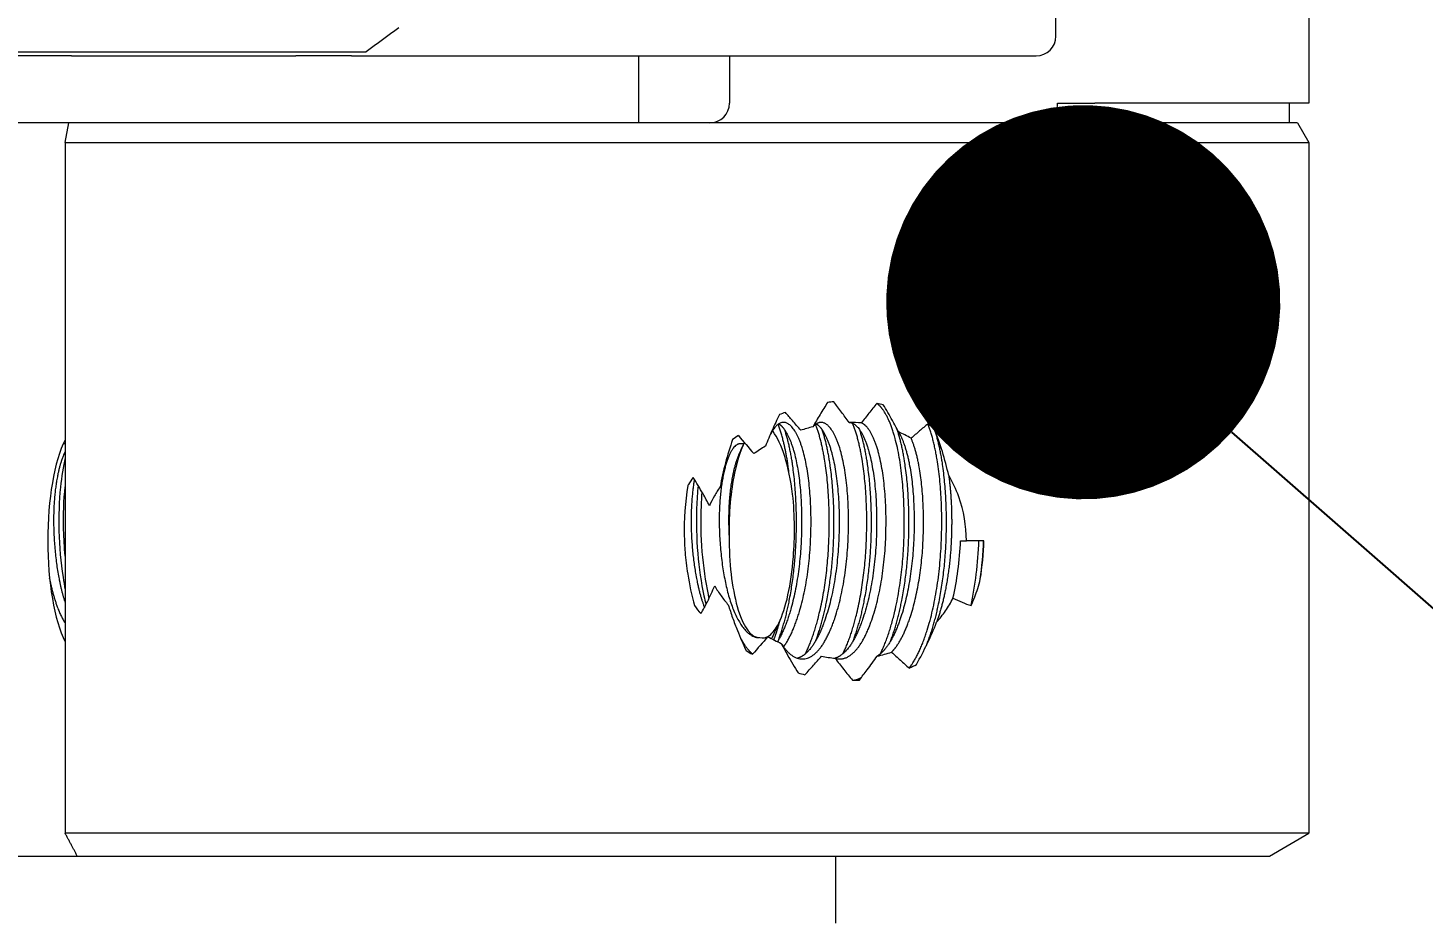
# Model space of a CAD drawing. Header units: millimetres. Extents: x 651 to 8859, y -354 to 894.
# Drawn here: x 2705.158 to 2708.697, y 67.321 to 69.591 of the extents above; entities that cross this region are included whole.
import ezdxf
from ezdxf import colors
from ezdxf.entities.mleader import LeaderData, LeaderLine
from ezdxf.math import Vec2, Vec3

# ---------------------------------------------------------------- set-up
doc = ezdxf.new("R2010")
doc.units = ezdxf.units.MM
doc.layers.get('0').update_dxf_attribs({"lineweight": 18})
doc.layers.add('cienka', color=7, linetype='Continuous', lineweight=9)
doc.layers.add('Widoczne (ISO)', color=7, linetype='Continuous', lineweight=18)
doc.styles.get("Standard").update_dxf_attribs({"font": 'tahoma.ttf'})
doc.dimstyles.new('5', dxfattribs={"dimtxt": 3, "dimasz": 2.5, "dimexe": 0.18, "dimexo": 0.0625, "dimgap": 0.09, "dimtad": 0, "dimtih": 1, "dimtoh": 1, "dimdec": 0, "dimlfac": 5, "dimzin": 0, "dimdsep": 46, "dimtxsty": 'Standard', "dimcen": 0.09, "dimadec": 0, "dimazin": 0, "dimtfac": 1, "dimtdec": 0, "dimtofl": 0, "dimtmove": 0, "dimatfit": 3, "dimfxl": 1, "dimtolj": 1, "dimtzin": 0, "dimarcsym": 0})

# ---------------------------------------------------------------- blocks, each defined once
blk = doc.blocks.new('_Dot')
at = {"color": 0, "linetype": 'ByBlock', "lineweight": -2}
blk.add_line((-0.5, 0), (-1, 0), dxfattribs=at)
at = {"color": 0, "linetype": 'ByBlock', "const_width": 0.5}
blk.add_lwpolyline([(-0.25, 0, 1), (0.25, 0, 1)], format="xyb", close=True, dxfattribs=at)
blk = doc.blocks.new('*D304')
at = {"layer": 'cienka', "color": 0, "lineweight": -2, "transparency": 16777216}
for p, q in [((2596.9079, 83.3381), (2596.9079, 30.8383)), ((2717.7079, 83.3381), (2717.7079, 30.8383)), ((2599.4079, 31.0183), (2653.9761, 31.0183)), ((2715.2079, 31.0183), (2660.6396, 31.0183))]:
    blk.add_line(p, q, dxfattribs=at)
at = {"layer": 'cienka', "color": 0, "transparency": 16777216}
for points in [[(2599.4079, 31.435), (2599.4079, 30.6017), (2596.9079, 31.0183)], [(2715.2079, 31.435), (2715.2079, 30.6017), (2717.7079, 31.0183)]]:
    blk.add_solid(points, dxfattribs=at)
at = {"layer": 'Defpoints', "color": 0, "transparency": 16777216}
for p in [(2596.9079, 83.4006), (2717.7079, 83.4006), (2717.7079, 31.0183)]:
    blk.add_point(p, dxfattribs=at)
at = {"layer": 'cienka', "color": 0, "transparency": 16777216, "insert": (2657.3079, 31.0183), "char_height": 3, "attachment_point": 5}
blk.add_mtext('\\A1;604', dxfattribs=at)

msp = doc.modelspace()

# ---------------------------------------------------------------- linework, layer by layer
at = {"layer": 'Widoczne (ISO)'}
for p, q in [((2707.7661, 69.5706), (2707.7661, 71.4106)), ((2708.4079, 71.3506), (2708.4079, 69.4006)), ((2704.4146, 69.5306), (2706.0161, 69.5306)), ((2705.2683, 69.5206), (2705.0692, 69.5206)), ((2705.2683, 69.5206), (2705.8376, 69.5206)), ((2705.9787, 69.5206), (2705.8376, 69.5206)), ((2705.9787, 69.5206), (2706.1869, 69.5206)), ((2706.1869, 69.5206), (2707.7161, 69.5206)), ((2706.7079, 69.3506), (2706.7079, 69.5206)), ((2706.9379, 69.5206), (2706.9379, 69.4006)), ((2707.7702, 69.4006), (2707.865, 69.4006)), ((2708.4079, 69.4006), (2707.865, 69.4006)), ((2708.3579, 69.4006), (2708.3579, 69.3506)), ((2705.2615, 69.3506), (2705.0332, 69.3506)), ((2705.2526, 69.3006), (2705.2615, 69.3506)), ((2708.379, 69.3506), (2705.2615, 69.3506)), ((2708.379, 69.3506), (2708.4079, 69.3006)), ((2705.2526, 69.3006), (2708.4079, 69.3006)), ((2705.2526, 69.3006), (2705.2526, 67.5483)), ((2708.4079, 69.3006), (2708.4079, 67.5483)), ((2706.9743, 68.5365), (2706.9653, 68.5365)), ((2707.5241, 68.2906), (2707.5388, 68.2906)), ((2707.5832, 68.2906), (2707.5388, 68.2906)), ((2707.0131, 68.0447), (2707.0128, 68.0447)), ((2708.4079, 67.5483), (2705.2526, 67.5483)), ((2708.3079, 67.4906), (2708.4079, 67.5483)), ((2705.0551, 67.4906), (2705.2834, 67.4906)), ((2705.2834, 67.4906), (2708.3079, 67.4906)), ((2707.2079, 67.3206), (2707.2079, 67.4906))]:
    msp.add_line(p, q, dxfattribs=at)
for centre in [(2707.7161, 69.5706), (2706.8879, 69.4006)]:
    msp.add_arc(centre, 0.05, 270, 0, dxfattribs=at)
for centre, major_axis, ratio, start_param, end_param in [((2708.521, 70.1931), (4.3255, 2.5992), 0.164545, 2.063246, 2.086432), ((2707.1299, 68.2667), (0.3718, 0.2571), 0.745181, 0.921005, 0.958456), ((2707.1184, 68.1966), (0.3679, 0.3517), 0.754707, 0.465478, 0.504636), ((2707.1344, 68.3424), (0.3496, 0.1786), 0.697021, 1.376402, 1.417706), ((2707.139, 68.368), (0.3387, 0.1505), 0.681113, 1.80606, 1.854632), ((2707.8608, 70.2418), (-1.4457, 2.6631), 0.561198, 1.92494, 1.945817), ((2707.0131, 68.2906), (0, 0.3), 0.308125, 5.116323, 5.892602), ((2707.1897, 68.0714), (-0.1844, -0.4963), 0.830584, 3.652224, 3.719877), ((2707.2546, 68.2236), (0.0785, 0.4088), 0.819646, 5.882613, 5.940239), ((2705.3007, 68.2906), (0, 0.3), 0.308125, 0.547277, 2.594315), ((2707.0131, 68.2906), (0, -0.2459), 0.308125, 4.718052, 6.302722), ((2707.4652, 68.291), (0.0153, 0.3544), 0.330146, 4.445447, 4.725667), ((2707.8332, 66.356), (1.3735, 2.5509), 0.562183, 1.177299, 1.198866), ((2707.133, 68.2127), (0.3348, -0.1569), 0.674836, 4.567626, 4.618889), ((2707.2272, 68.3907), (0.1186, -0.4403), 0.826143, 0.135224, 0.189853), ((2707.1346, 68.2649), (0.3606, -0.2018), 0.718251, 5.03726, 5.080693), ((2707.1224, 68.3563), (0.3727, -0.3122), 0.753241, 5.568279, 5.61027)]:
    msp.add_ellipse(centre, major_axis=major_axis, ratio=ratio, start_param=start_param, end_param=end_param, dxfattribs=at)
for points, knots in [([(2707.7337, 69.3506), (2707.735, 69.3506), (2707.7362, 69.3507), (2707.7425, 69.3516), (2707.7474, 69.3538), (2707.7559, 69.3606), (2707.7596, 69.365), (2707.7651, 69.3748), (2707.7672, 69.38), (2707.7696, 69.3905), (2707.7702, 69.3955), (2707.7702, 69.4006)], [-0.12316731, -0.12316731, -0.12316731, -0.12316731, -0.12039128, -0.12039128, -0.10899704, -0.10899704, -0.09853825, -0.09853825, -0.08948461, -0.08948461, -0.08183162, -0.08183162, -0.08183162, -0.08183162]), ([(2707.1868, 68.6413), (2707.1835, 68.6362), (2707.1803, 68.6311), (2707.1771, 68.626), (2707.1739, 68.6209), (2707.1707, 68.6158), (2707.1676, 68.6106), (2707.1613, 68.6002), (2707.1552, 68.5898), (2707.1492, 68.5792)], [0, 0, 0, 0, 0.000094746, 0.000094746, 0.000094746, 0.0001894926, 0.0001894926, 0.0001894926, 0.0003792318, 0.0003792318, 0.0003792318, 0.0003792318]), ([(2707.2412, 68.5906), (2707.2348, 68.5994), (2707.2284, 68.6082), (2707.2219, 68.6169), (2707.2187, 68.6213), (2707.2154, 68.6256), (2707.2121, 68.6299), (2707.2089, 68.6343), (2707.2056, 68.6386), (2707.2023, 68.6429)], [0, 0, 0, 0, 0.0001736985, 0.0001736985, 0.0001736985, 0.0002605661, 0.0002605661, 0.0002605661, 0.0003474377, 0.0003474377, 0.0003474377, 0.0003474377]), ([(2707.312, 68.6387), (2707.3086, 68.6347), (2707.3052, 68.6305), (2707.3018, 68.6264), (2707.2984, 68.6223), (2707.295, 68.6181), (2707.2916, 68.6139), (2707.2851, 68.6058), (2707.2786, 68.5976), (2707.2722, 68.5894)], [0, 0, 0, 0, 0.0000873481, 0.0000873481, 0.0000873481, 0.0001746964, 0.0001746964, 0.0001746964, 0.0003437473, 0.0003437473, 0.0003437473, 0.0003437473]), ([(2707.3667, 68.5664), (2707.3617, 68.5763), (2707.3565, 68.586), (2707.3512, 68.5956), (2707.3474, 68.6024), (2707.3436, 68.6091), (2707.3397, 68.6157), (2707.3359, 68.6224), (2707.3319, 68.629), (2707.328, 68.6355)], [0, 0, 0, 0, 0.0001747221, 0.0001747221, 0.0001747221, 0.0002969711, 0.0002969711, 0.0002969711, 0.0004192721, 0.0004192721, 0.0004192721, 0.0004192721]), ([(2707.0647, 68.6105), (2707.0582, 68.5974), (2707.0519, 68.5841), (2707.0401, 68.5576), (2707.0344, 68.544), (2707.029, 68.5304)], [0, 0, 0, 0, 0.02246156, 0.02246156, 0.04520366, 0.04520366, 0.04520366, 0.04520366]), ([(2707.1188, 68.5707), (2707.1153, 68.5748), (2707.1117, 68.579), (2707.1081, 68.5831), (2707.1045, 68.5873), (2707.101, 68.5914), (2707.0974, 68.5956), (2707.0915, 68.6024), (2707.0856, 68.6092), (2707.0798, 68.616)], [0, 0, 0, 0, 0.0000873465, 0.0000873465, 0.0000873465, 0.0001746931, 0.0001746931, 0.0001746931, 0.0003174295, 0.0003174295, 0.0003174295, 0.0003174295]), ([(2707.2722, 68.5894), (2707.2622, 68.5902), (2707.2522, 68.5906), (2707.2419, 68.5906), (2707.2416, 68.5906), (2707.2412, 68.5906)], [0.23631471, 0.23631471, 0.23631471, 0.23631471, 0.25377609, 0.25377609, 0.25446189, 0.25446189, 0.25446189, 0.25446189]), ([(2707.4411, 68.5869), (2707.434, 68.581), (2707.4269, 68.575), (2707.4127, 68.5628), (2707.4057, 68.5566), (2707.3987, 68.5503)], [0, 0, 0, 0, 0.01616202, 0.01616202, 0.03232373, 0.03232373, 0.03232373, 0.03232373]), ([(2707.4939, 68.456), (2707.4895, 68.4766), (2707.4841, 68.4968), (2707.4719, 68.5364), (2707.465, 68.5559), (2707.4575, 68.5749)], [0, 0, 0, 0, 0.03201029, 0.03201029, 0.06401464, 0.06401464, 0.06401464, 0.06401464]), ([(2706.9458, 68.5473), (2706.9391, 68.5278), (2706.933, 68.508), (2706.9223, 68.468), (2706.9178, 68.4477), (2706.9142, 68.4272)], [0, 0, 0, 0, 0.03128356, 0.03128356, 0.0625758, 0.0625758, 0.0625758, 0.0625758]), ([(2706.9756, 68.5393), (2706.9735, 68.535), (2706.9714, 68.5304), (2706.9579, 68.4971), (2706.951, 68.4655), (2706.9429, 68.4203), (2706.9398, 68.3936), (2706.9367, 68.3406), (2706.9364, 68.3148), (2706.9374, 68.2892)], [-0.1234281, -0.1234281, -0.1234281, -0.1234281, -0.1171263, -0.1171263, -0.0809868, -0.0809868, -0.0385902, -0.0385902, 0, 0, 0, 0]), ([(2705.2526, 68.5005), (2705.2475, 68.4786), (2705.2433, 68.4535), (2705.2371, 68.3915), (2705.2358, 68.3539), (2705.238, 68.2756), (2705.2415, 68.2357), (2705.2488, 68.1871), (2705.2506, 68.1765), (2705.2526, 68.1661)], [-16.8706106, -16.8706106, -16.8706106, -16.8706106, -16.8244352, -16.8244352, -16.7661327, -16.7661327, -16.706333, -16.706333, -16.6892257, -16.6892257, -16.6892257, -16.6892257]), ([(2706.8457, 68.4511), (2706.8415, 68.4453), (2706.8374, 68.4393), (2706.833, 68.4324), (2706.8324, 68.4316), (2706.8319, 68.4308)], [-0.08618418, -0.08618418, -0.08618418, -0.08618418, -0.07551771, -0.07551771, -0.07405241, -0.07405241, -0.07405241, -0.07405241]), ([(2706.8871, 68.3793), (2706.8819, 68.3895), (2706.8764, 68.3995), (2706.8708, 68.4094), (2706.8668, 68.4165), (2706.8627, 68.4235), (2706.8585, 68.4304), (2706.8543, 68.4373), (2706.85, 68.4442), (2706.8457, 68.4511)], [0, 0, 0, 0, 0.0001747569, 0.0001747569, 0.0001747569, 0.00029894, 0.00029894, 0.00029894, 0.0004231765, 0.0004231765, 0.0004231765, 0.0004231765]), ([(2707.5388, 68.2906), (2707.5388, 68.3277), (2707.5324, 68.3667), (2707.5127, 68.4213), (2707.5039, 68.4394), (2707.4939, 68.456)], [0, 0, 0, 0, 0.05557607, 0.05557607, 0.0856966, 0.0856966, 0.0856966, 0.0856966]), ([(2705.2526, 68.2517), (2705.2506, 68.2737), (2705.2493, 68.2961), (2705.2478, 68.3564), (2705.2491, 68.3935), (2705.2526, 68.4276)], [-6.11722793, -6.11722793, -6.11722793, -6.11722793, -6.0836881, -6.0836881, -6.02609652, -6.02609652, -6.02609652, -6.02609652]), ([(2706.8319, 68.4308), (2706.8253, 68.3877), (2706.8223, 68.3447), (2706.8233, 68.2943), (2706.8236, 68.2873), (2706.824, 68.2799), (2706.824, 68.2796), (2706.824, 68.2791), (2706.824, 68.2789), (2706.824, 68.2787), (2706.824, 68.2786), (2706.824, 68.2784), (2706.824, 68.2783), (2706.8241, 68.2781), (2706.8241, 68.278), (2706.8241, 68.2776), (2706.8241, 68.2773), (2706.8244, 68.2721), (2706.8247, 68.2671), (2706.8266, 68.2434), (2706.8288, 68.2247), (2706.8361, 68.179), (2706.8419, 68.1523), (2706.8489, 68.1259)], [0, 0, 0, 0, 0.0654937, 0.0654937, 0.0756119, 0.0756119, 0.076148, 0.076148, 0.0763509, 0.0763509, 0.0764896, 0.0764896, 0.0766248, 0.0766248, 0.0767866, 0.0767866, 0.077185, 0.077185, 0.0843992, 0.0843992, 0.1117723, 0.1117723, 0.1516817, 0.1516817, 0.1516817, 0.1516817]), ([(2706.8583, 68.4307), (2706.8564, 68.4128), (2706.8551, 68.394), (2706.8531, 68.3369), (2706.8541, 68.2974), (2706.8606, 68.2206), (2706.8658, 68.1839), (2706.8747, 68.143), (2706.8764, 68.1359), (2706.8782, 68.1289)], [-0.7242454, -0.7242454, -0.7242454, -0.7242454, -0.6937811, -0.6937811, -0.6348453, -0.6348453, -0.5778022, -0.5778022, -0.565327, -0.565327, -0.565327, -0.565327]), ([(2706.9142, 68.4272), (2706.909, 68.4198), (2706.9041, 68.4121), (2706.8995, 68.4041), (2706.895, 68.3962), (2706.8908, 68.3879), (2706.8871, 68.3793)], [0.0101733408, 0.0101733408, 0.0101733408, 0.0101733408, 0.0103129203, 0.0103129203, 0.0103129203, 0.0104524998, 0.0104524998, 0.0104524998, 0.0104524998]), ([(2706.8862, 68.1447), (2706.8855, 68.1478), (2706.8849, 68.151), (2706.8771, 68.1879), (2706.872, 68.2247), (2706.8658, 68.3017), (2706.8649, 68.3412), (2706.8669, 68.3905), (2706.8676, 68.4021), (2706.8686, 68.4133)], [-22.2632931, -22.2632931, -22.2632931, -22.2632931, -22.2579443, -22.2579443, -22.2009276, -22.2009276, -22.1419302, -22.1419302, -22.1233867, -22.1233867, -22.1233867, -22.1233867]), ([(2707.0146, 68.0448), (2707.0229, 68.0424), (2707.0313, 68.0443), (2707.0477, 68.0567), (2707.0556, 68.0673), (2707.0721, 68.1002), (2707.0798, 68.124), (2707.0926, 68.1821), (2707.0973, 68.2148), (2707.1019, 68.2744), (2707.1028, 68.3), (2707.1024, 68.3538), (2707.1009, 68.3818), (2707.0981, 68.4085)], [-0.2714295, -0.2714295, -0.2714295, -0.2714295, -0.2300659, -0.2300659, -0.188081, -0.188081, -0.1344015, -0.1344015, -0.0807917, -0.0807917, -0.0423106, -0.0423106, 0, 0, 0, 0]), ([(2707.5048, 68.1448), (2707.51, 68.167), (2707.5142, 68.1907), (2707.5207, 68.2399), (2707.523, 68.2652), (2707.5241, 68.2906)], [0, 0, 0, 0, 0.0381644, 0.0381644, 0.07632924, 0.07632924, 0.07632924, 0.07632924]), ([(2707.5507, 68.1259), (2707.5561, 68.1512), (2707.5605, 68.1781), (2707.5672, 68.2335), (2707.5694, 68.262), (2707.5706, 68.2906)], [-0.0858245, -0.0858245, -0.0858245, -0.0858245, -0.04291241, -0.04291241, 0, 0, 0, 0]), ([(2706.8654, 68.1056), (2706.871, 68.1155), (2706.8765, 68.1256), (2706.8817, 68.1357), (2706.8851, 68.1422), (2706.8883, 68.1488), (2706.8914, 68.1555), (2706.8945, 68.1622), (2706.8975, 68.1689), (2706.9003, 68.1758)], [0, 0, 0, 0, 0.0001747272, 0.0001747272, 0.0001747272, 0.000286719, 0.000286719, 0.000286719, 0.0003989361, 0.0003989361, 0.0003989361, 0.0003989361]), ([(2706.9003, 68.1758), (2706.9052, 68.1672), (2706.9106, 68.1589), (2706.9164, 68.151), (2706.9221, 68.143), (2706.9282, 68.1353), (2706.9346, 68.1281)], [0.0006040222, 0.0006040222, 0.0006040222, 0.0006040222, 0.0007546358, 0.0007546358, 0.0007546358, 0.0009052493, 0.0009052493, 0.0009052493, 0.0009052493]), ([(2707.5507, 68.1259), (2707.554, 68.133), (2707.5571, 68.1403), (2707.56, 68.1478), (2707.5627, 68.155), (2707.5653, 68.1623), (2707.5676, 68.1697), (2707.57, 68.1772), (2707.5722, 68.1849), (2707.5741, 68.1926)], [0, 0, 0, 0, 0.0001250895, 0.0001250895, 0.0001250895, 0.0002464508, 0.0002464508, 0.0002464508, 0.0003685141, 0.0003685141, 0.0003685141, 0.0003685141]), ([(2707.4632, 68.0837), (2707.4713, 68.0927), (2707.4789, 68.1024), (2707.4858, 68.1126), (2707.4927, 68.1228), (2707.4991, 68.1335), (2707.5048, 68.1448)], [0.0042864794, 0.0042864794, 0.0042864794, 0.0042864794, 0.0044902562, 0.0044902562, 0.0044902562, 0.004694033, 0.004694033, 0.004694033, 0.004694033]), ([(2707.5048, 68.1448), (2707.5125, 68.1411), (2707.5203, 68.1376), (2707.5356, 68.1313), (2707.5432, 68.1285), (2707.5507, 68.1259)], [0, 0, 0, 0, 0.01602246, 0.01602246, 0.03158686, 0.03158686, 0.03158686, 0.03158686]), ([(2706.9346, 68.1281), (2706.9381, 68.117), (2706.9418, 68.1061), (2706.9456, 68.0953), (2706.9495, 68.0844), (2706.9536, 68.0737), (2706.9579, 68.063), (2706.9613, 68.0544), (2706.9649, 68.0458), (2706.9686, 68.0372), (2706.9723, 68.0287), (2706.9761, 68.0202), (2706.9799, 68.0117)], [0, 0, 0, 0, 0.0001747382, 0.0001747382, 0.0001747382, 0.0003494605, 0.0003494605, 0.0003494605, 0.0004914221, 0.0004914221, 0.0004914221, 0.0006334934, 0.0006334934, 0.0006334934, 0.0006334934]), ([(2707.4123, 67.9768), (2707.4219, 67.994), (2707.4309, 68.0115), (2707.4479, 68.0469), (2707.4559, 68.0651), (2707.4632, 68.0837)], [0, 0, 0, 0, 0.03145742, 0.03145742, 0.06321692, 0.06321692, 0.06321692, 0.06321692]), ([(2707.0689, 68.03), (2707.0742, 68.02), (2707.0797, 68.0101), (2707.0853, 68.0004), (2707.0896, 67.9927), (2707.0941, 67.9851), (2707.0986, 67.9775), (2707.1031, 67.9699), (2707.1077, 67.9624), (2707.1124, 67.955)], [0, 0, 0, 0, 0.0001747184, 0.0001747184, 0.0001747184, 0.000311878, 0.000311878, 0.000311878, 0.000449107, 0.000449107, 0.000449107, 0.000449107]), ([(2707.1293, 67.9506), (2707.1329, 67.9546), (2707.1365, 67.9587), (2707.1402, 67.9628), (2707.1438, 67.9668), (2707.1474, 67.9709), (2707.151, 67.9749), (2707.1577, 67.9824), (2707.1644, 67.9899), (2707.1711, 67.9973)], [0, 0, 0, 0, 0.0000873466, 0.0000873466, 0.0000873466, 0.0001746932, 0.0001746932, 0.0001746932, 0.0003357467, 0.0003357467, 0.0003357467, 0.0003357467]), ([(2707.2058, 67.9924), (2707.213, 67.9829), (2707.2202, 67.9735), (2707.2276, 67.9642), (2707.2312, 67.9595), (2707.2349, 67.9549), (2707.2386, 67.9503), (2707.2423, 67.9457), (2707.246, 67.9411), (2707.2498, 67.9365)], [0, 0, 0, 0, 0.0001903032, 0.0001903032, 0.0001903032, 0.0002855085, 0.0002855085, 0.0002855085, 0.0003807289, 0.0003807289, 0.0003807289, 0.0003807289]), ([(2707.2674, 67.9372), (2707.274, 67.9458), (2707.2806, 67.9543), (2707.2871, 67.963), (2707.2915, 67.9687), (2707.2958, 67.9745), (2707.3, 67.9803), (2707.3043, 67.9861), (2707.3085, 67.992), (2707.3126, 67.9978)], [0, 0, 0, 0, 0.0001746976, 0.0001746976, 0.0001746976, 0.0002908358, 0.0002908358, 0.0002908358, 0.0004069953, 0.0004069953, 0.0004069953, 0.0004069953]), ([(2707.3492, 68.0081), (2707.3565, 68.0011), (2707.3639, 67.9943), (2707.3788, 67.9808), (2707.3863, 67.9741), (2707.3937, 67.9676)], [0, 0, 0, 0, 0.01706001, 0.01706001, 0.0341204, 0.0341204, 0.0341204, 0.0341204])]:
    msp.add_open_spline(points, degree=3, knots=knots, dxfattribs=at)
for points, weights, knots in [([(2707.3208, 68.0038), (2707.3733, 68.1098), (2707.3803, 68.2906), (2707.3882, 68.4951), (2707.3416, 68.5973), (2707.3277, 68.6276), (2707.312, 68.6387)], [0.97547046919, 0.879682306104, 1, 0.866025403784, 1, 0.956120463499, 0.940983894365], [0.89251614, 0.89251614, 0.89251614, 0.9, 0.9, 0.90833333, 0.90833333, 0.91106268, 0.91106268, 0.91106268]), ([(2707.075, 68.0211), (2707.0783, 68.0256), (2707.0815, 68.0308), (2707.1357, 68.1174), (2707.1436, 68.2906), (2707.1515, 68.4638), (2707.1132, 68.5504), (2707.0779, 68.6304), (2707.0412, 68.5599)], [0.982963516704, 0.990857927474, 1, 0.866025403784, 1, 0.866025403784, 1, 0.874992760461, 0.983265715505], [0.79109802, 0.79109802, 0.79109802, 0.79166667, 0.79166667, 0.8, 0.8, 0.80833333, 0.80833333, 0.81610889, 0.81610889, 0.81610889]), ([(2707.0631, 68.587), (2707.0771, 68.5783), (2707.0895, 68.5504), (2707.1278, 68.4638), (2707.1198, 68.2906), (2707.1121, 68.1219), (2707.0599, 68.0343)], [0.938705948308, 0.952541531731, 1, 0.866025403784, 1, 0.869049216987, 0.994088868819], [0.23871471, 0.23871471, 0.23871471, 0.24166667, 0.24166667, 0.25, 0.25, 0.25814525, 0.25814525, 0.25814525]), ([(2707.0618, 68.0376), (2707.101, 68.1418), (2707.1068, 68.2906), (2707.1135, 68.4651), (2707.0781, 68.5714)], [0.950511792172, 0.898775050437, 1, 0.883373330089, 0.96979679832], [0.74370372, 0.74370372, 0.74370372, 0.75, 0.75, 0.75725428, 0.75725428, 0.75725428]), ([(2707.0689, 68.03), (2707.1229, 67.9447), (2707.1767, 68.0308), (2707.2308, 68.1174), (2707.2387, 68.2906), (2707.2467, 68.4638), (2707.2084, 68.5504), (2707.1803, 68.6139), (2707.1492, 68.5792)], [0.998549386026, 0.866754680513, 1, 0.866025403784, 1, 0.866025403784, 1, 0.898180359606, 0.951124972478], [0.83337869, 0.83337869, 0.83337869, 0.84166667, 0.84166667, 0.85, 0.85, 0.85833333, 0.85833333, 0.8646666, 0.8646666, 0.8646666]), ([(2707.1582, 68.587), (2707.1723, 68.5783), (2707.1846, 68.5504), (2707.2229, 68.4638), (2707.215, 68.2906), (2707.207, 68.1174), (2707.1529, 68.0308), (2707.1332, 67.9993), (2707.1106, 67.9924)], [0.938705948307, 0.952541531729, 1, 0.866025403784, 1, 0.866025403784, 1, 0.94678076637, 0.935842486117], [0.18871471, 0.18871471, 0.18871471, 0.19166667, 0.19166667, 0.2, 0.2, 0.20833333, 0.20833333, 0.21164361, 0.21164361, 0.21164361]), ([(2707.1305, 68.0038), (2707.183, 68.1098), (2707.19, 68.2906), (2707.1974, 68.4806), (2707.1562, 68.5857)], [0.97547046919, 0.879682306104, 1, 0.874318096406, 0.984441208646], [0.79251614, 0.79251614, 0.79251614, 0.8, 0.8, 0.80781752, 0.80781752, 0.80781752]), ([(2707.157, 68.0376), (2707.1961, 68.1418), (2707.2019, 68.2906), (2707.2087, 68.4651), (2707.1733, 68.5714)], [0.950511792172, 0.898775050437, 1, 0.883373330089, 0.96979679832], [0.79370372, 0.79370372, 0.79370372, 0.8, 0.8, 0.80725428, 0.80725428, 0.80725428]), ([(2707.2414, 68.5906), (2707.262, 68.5906), (2707.2797, 68.5504), (2707.318, 68.4638), (2707.3101, 68.2906), (2707.3022, 68.1174), (2707.248, 68.0308), (2707.2283, 67.9993), (2707.2057, 67.9924)], [0.933012701892, 0.933012701892, 1, 0.866025403784, 1, 0.866025403784, 1, 0.946738484406, 0.935825132173], [0.1375, 0.1375, 0.1375, 0.14166667, 0.14166667, 0.15, 0.15, 0.15833333, 0.15833333, 0.16164624, 0.16164624, 0.16164624]), ([(2707.2058, 67.9924), (2707.2411, 67.9817), (2707.2718, 68.0308), (2707.3259, 68.1174), (2707.3339, 68.2906), (2707.3418, 68.4638), (2707.3035, 68.5504), (2707.289, 68.5833), (2707.2722, 68.5894)], [0.935808861146, 0.919326681526, 1, 0.866025403784, 1, 0.866025403784, 1, 0.944475312187, 0.934974139933], [0.88664872, 0.88664872, 0.88664872, 0.89166667, 0.89166667, 0.9, 0.9, 0.90833333, 0.90833333, 0.91178702, 0.91178702, 0.91178702]), ([(2707.2256, 68.0038), (2707.2781, 68.1098), (2707.2852, 68.2906), (2707.2927, 68.4841), (2707.2502, 68.5887)], [0.97547046919, 0.879682306104, 1, 0.872269046432, 0.988094661949], [0.84251614, 0.84251614, 0.84251614, 0.85, 0.85, 0.85794497, 0.85794497, 0.85794497]), ([(2707.2521, 68.0376), (2707.2913, 68.1418), (2707.297, 68.2906), (2707.3038, 68.4651), (2707.2684, 68.5714)], [0.950511792172, 0.898775050437, 1, 0.883373330089, 0.96979679832], [0.84370372, 0.84370372, 0.84370372, 0.85, 0.85, 0.85725428, 0.85725428, 0.85725428]), ([(2707.3667, 68.5664), (2707.3709, 68.5594), (2707.3749, 68.5504), (2707.4132, 68.4638), (2707.4052, 68.2906), (2707.3973, 68.1174), (2707.3432, 68.0308), (2707.3288, 68.0079), (2707.3126, 67.9978)], [0.972258152726, 0.984285957244, 1, 0.866025403784, 1, 0.866025403784, 1, 0.960628613048, 0.944397525142], [0.09068924, 0.09068924, 0.09068924, 0.09166667, 0.09166667, 0.1, 0.1, 0.10833333, 0.10833333, 0.11078227, 0.11078227, 0.11078227]), ([(2707.3472, 68.0376), (2707.3864, 68.1418), (2707.3922, 68.2906), (2707.3991, 68.4686), (2707.3624, 68.5748)], [0.950511792172, 0.898775050437, 1, 0.881316782147, 0.972907849088], [0.89370372, 0.89370372, 0.89370372, 0.9, 0.9, 0.9073822, 0.9073822, 0.9073822]), ([(2707.3937, 67.9676), (2707.3995, 67.975), (2707.405, 67.9839), (2707.4675, 68.0862), (2707.4754, 68.2906), (2707.4828, 68.4821), (2707.4411, 68.5869)], [0.975885903998, 0.986603372445, 1, 0.866025403784, 1, 0.873453171805, 0.985968078873], [0.94083339, 0.94083339, 0.94083339, 0.94166667, 0.94166667, 0.95, 0.95, 0.95787132, 0.95787132, 0.95787132]), ([(2707.4373, 68.0248), (2707.4811, 68.1306), (2707.4873, 68.2906), (2707.4942, 68.4687), (2707.4575, 68.5749)], [0.958121544159, 0.892000831634, 1, 0.881230809322, 0.973040654563], [0.94328236, 0.94328236, 0.94328236, 0.95, 0.95, 0.95738754, 0.95738754, 0.95738754]), ([(2706.9653, 68.5365), (2706.9347, 68.5365), (2706.9188, 68.4381), (2706.9005, 68.3245), (2706.9256, 68.194), (2706.9507, 68.0634), (2707.0021, 68.0465), (2707.0074, 68.0447), (2707.0128, 68.0447)], [0.972130227621, 0.881823080315, 1, 0.866025403784, 1, 0.866025403784, 1, 0.984202323469, 0.972130227621], [0.96609664, 0.96609664, 0.96609664, 0.97222222, 0.97222222, 0.97916667, 0.97916667, 0.98611111, 0.98611111, 0.98692997, 0.98692997, 0.98692997]), ([(2707.3492, 68.0081), (2707.3584, 68.0172), (2707.3669, 68.0308), (2707.4211, 68.1174), (2707.429, 68.2906), (2707.4369, 68.4637), (2707.3987, 68.5503)], [0.96094667345, 0.976270317176, 1, 0.866025403784, 1, 0.866109719679, 0.999831474338], [0.94019066, 0.94019066, 0.94019066, 0.94166667, 0.94166667, 0.95, 0.95, 0.95832809, 0.95832809, 0.95832809]), ([(2705.2494, 68.5093), (2705.2375, 68.4834), (2705.2302, 68.4381), (2705.2119, 68.3245), (2705.237, 68.194), (2705.2433, 68.1611), (2705.2526, 68.1336)], [0.934171617877, 0.941823641146, 1, 0.866025403784, 1, 0.962475935087, 0.945971608055], [0.21920671, 0.21920671, 0.21920671, 0.22222222, 0.22222222, 0.22916667, 0.22916667, 0.23111169, 0.23111169, 0.23111169]), ([(2706.9618, 68.5093), (2706.9499, 68.4834), (2706.9426, 68.4381), (2706.9319, 68.3719), (2706.9374, 68.2892)], [0.934171617877, 0.941823641146, 1, 0.917326184155, 0.936686037669], [0.969206707, 0.969206707, 0.969206707, 0.972222222, 0.972222222, 0.97650754, 0.97650754, 0.97650754]), ([(2707.4939, 68.456), (2707.5045, 68.3808), (2707.5004, 68.2906), (2707.4949, 68.1706), (2707.4632, 68.0837)], [0.933864707611, 0.925457997326, 1, 0.903159547937, 0.946316877852], [0.04536342, 0.04536342, 0.04536342, 0.05, 0.05, 0.05602356, 0.05602356, 0.05602356]), ([(2706.8488, 68.4462), (2706.8481, 68.4422), (2706.8475, 68.4381), (2706.8291, 68.3245), (2706.8543, 68.194), (2706.8621, 68.1535), (2706.8742, 68.1215)], [0.989343332986, 0.994441007889, 1, 0.866025403784, 1, 0.954178476456, 0.939700387849], [0.930267411, 0.930267411, 0.930267411, 0.930555556, 0.930555556, 0.9375, 0.9375, 0.939875115, 0.939875115, 0.939875115]), ([(2705.2132, 68.1941), (2705.2132, 68.194), (2705.2132, 68.194), (2705.227, 68.122), (2705.2526, 68.0811)], [0.999867828917, 0.999933881829, 1, 0.921454249732, 0.935007077246], [0.229163239, 0.229163239, 0.229163239, 0.229166667, 0.229166667, 0.23323801, 0.23323801, 0.23323801]), ([(2706.9659, 68.0436), (2706.9695, 68.0368), (2706.9732, 68.0308), (2706.9844, 68.0129), (2706.9968, 68.0029)], [0.980452595086, 0.989385303993, 1, 0.969094654905, 0.95244783915], [0.78267309, 0.78267309, 0.78267309, 0.783333333, 0.783333333, 0.785255672, 0.785255672, 0.785255672])]:
    msp.add_rational_spline(points, weights, degree=2, knots=knots, dxfattribs=at)
for points in [[(2707.0483, 68.568), (2707.0478, 68.5685), (2707.0473, 68.569), (2707.0467, 68.5695)], [(2707.3987, 68.5503), (2707.3884, 68.5563), (2707.3777, 68.5617), (2707.3667, 68.5664)], [(2706.9618, 68.5093), (2706.9656, 68.5177), (2706.9694, 68.526), (2706.9733, 68.5343)], [(2707.029, 68.5304), (2707.019, 68.5244), (2707.0092, 68.5181), (2706.9997, 68.5114)], [(2705.2494, 68.5093), (2705.2504, 68.5117), (2705.2515, 68.514), (2705.2526, 68.5164)], [(2707.5741, 68.1926), (2707.5791, 68.2249), (2707.5822, 68.2576), (2707.5832, 68.2906)], [(2706.8489, 68.1259), (2706.8542, 68.1189), (2706.8597, 68.1121), (2706.8654, 68.1056)], [(2707.0655, 68.0872), (2707.061, 68.0776), (2707.0566, 68.0679), (2707.0522, 68.0583)], [(2707.0354, 68.0472), (2707.0463, 68.041), (2707.0575, 68.0352), (2707.0689, 68.03)], [(2707.0522, 68.0583), (2707.0496, 68.0526), (2707.047, 68.0473), (2707.0442, 68.0423)], [(2707.1711, 67.9973), (2707.1828, 67.9952), (2707.1944, 67.9936), (2707.2058, 67.9924)], [(2707.3126, 67.9978), (2707.325, 68.0005), (2707.3372, 68.0039), (2707.3492, 68.0081)]]:
    msp.add_open_spline(points, degree=3, dxfattribs=at)
for points, weights in [([(2707.0888, 68.463), (2707.0797, 68.5381), (2707.0611, 68.5857)], [0.933065844066, 0.931359516291, 0.984441208646]), ([(2705.2526, 68.5365), (2705.2499, 68.5364), (2705.2473, 68.5355)], [0.971328394894, 0.962798285744, 0.956167209507]), ([(2707.0504, 68.039), (2707.059, 68.062), (2707.0662, 68.0889)], [0.949793695041, 0.93818005606, 0.93460388001]), ([(2707.2498, 67.9365), (2707.2612, 67.9372), (2707.2723, 67.9436)], [0.933098373246, 0.93391438637, 0.942502862382]), ([(2705.2834, 67.4906), (2705.2683, 67.5189), (2705.2526, 67.5483)], [1.03557011336, 1.03953417535, 1.04307774962])]:
    msp.add_rational_spline(points, weights, degree=2, dxfattribs=at)

# ---------------------------------------------------------------- dimensions: what is measured, and where the dimension line sits
at = {"layer": 'cienka'}
dim = msp.add_linear_dim(base=(2717.7079, 31.0183), p1=(2596.9079, 83.4006), p2=(2717.7079, 83.4006), dimstyle='5', dxfattribs=at)
dim.commit()
dim.dimension.update_dxf_attribs({"geometry": '*D304', "text_midpoint": (2657.3079, 31.0183)})

# ---------------------------------------------------------------- leaders
ml = msp.add_multileader_mtext('Standard', dxfattribs=at)
ml.set_content('35', color=256)
ml.set_leader_properties()
ml.set_arrow_properties(name='DOT')
ml.build(insert=Vec2(0, 0))
ml.multileader.update_dxf_attribs({"has_dogleg": 0, "text_left_attachment_type": 5, "text_right_attachment_type": 6, "text_top_attachment_type": 10, "dogleg_length": 0, "arrow_head_size": 1})
ctx = ml.context
ctx.base_point, ctx.char_height, ctx.arrow_head_size, ctx.landing_gap_size, ctx.plane_origin = Vec3(2702.4227, 41.6702), 5, 1, 0, Vec3(2742.7519, 72.6979)
ctx.left_attachment, ctx.right_attachment, ctx.bottom_attachment = 5, 6, 10
notes = []
notes.append((ctx, [(1, (1, 1, 0), (2702.4227, 41.6702), (1, 0), 0, [(0, [(2685.7103, 81.7799)], 0, [])])]))
ctx.mtext.insert, ctx.mtext.width, ctx.mtext.flow_direction = Vec3(2702.4227, 47.7743), 5.832742, 5
ml = msp.add_multileader_mtext('Standard', dxfattribs=at)
ml.set_content('29', color=256)
ml.set_leader_properties()
ml.set_arrow_properties(name='DOT')
ml.build(insert=Vec2(0, 0))
ml.multileader.update_dxf_attribs({"has_dogleg": 0, "text_left_attachment_type": 5, "text_right_attachment_type": 6, "text_top_attachment_type": 10, "dogleg_length": 0, "arrow_head_size": 1})
ctx = ml.context
ctx.base_point, ctx.char_height, ctx.arrow_head_size, ctx.landing_gap_size, ctx.plane_origin = Vec3(2728.3035, 50.967), 5, 1, 0, Vec3(2801.4416, 123.3188)
ctx.left_attachment, ctx.right_attachment, ctx.bottom_attachment = 5, 6, 10
notes.append((ctx, [(1, (1, 1, 0), (2728.3035, 50.967), (1, 0), 0, [(0, [(2707.8353, 68.8955)], 0, [])])]))
ctx.mtext.insert, ctx.mtext.width, ctx.mtext.flow_direction = Vec3(2728.3035, 57.0711), 6.46407, 5
for ctx, leaders in notes:
    for number, flags, end, landing, length, lines in leaders:
        leader = LeaderData()
        leader.index, (leader.has_last_leader_line, leader.has_dogleg_vector, leader.attachment_direction) = number, flags
        leader.last_leader_point, leader.dogleg_vector, leader.dogleg_length = Vec3(end), Vec3(landing), length
        for number, points, colour, breaks in lines:
            line = LeaderLine()
            line.index, line.vertices, line.color, line.breaks = number, Vec3.list(points), colors.encode_raw_color(colour), breaks
            leader.lines.append(line)
        ctx.leaders.append(leader)

doc.saveas('drawing.dxf')
